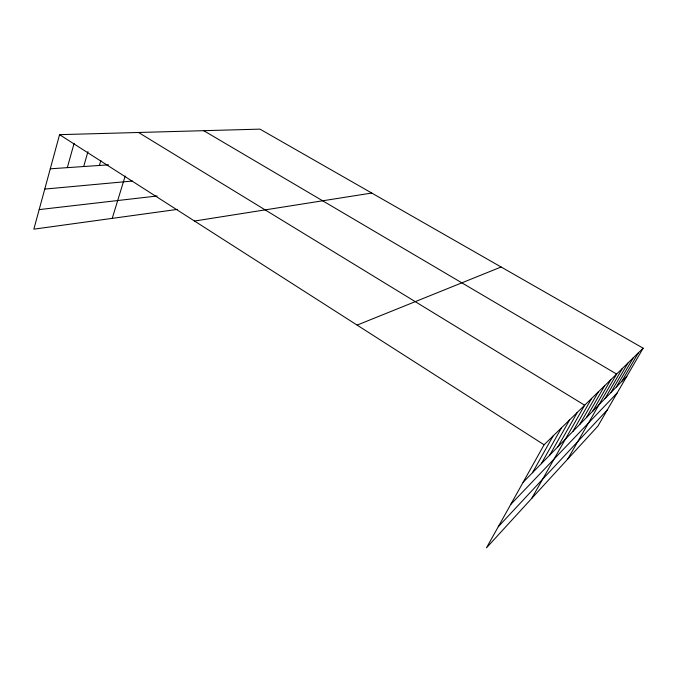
<?xml version="1.0" encoding="UTF-8"?>
<svg xmlns="http://www.w3.org/2000/svg" width="677" height="677" viewBox="0 0 677 677"><rect width="100%" height="100%" fill="white"/><g stroke="black" fill="none" stroke-linecap="round" stroke-linejoin="round"><path stroke-width="1.02" d="M643.15 348.198L544.088 444.781L486.45 547.871L597.893 426.121L643.15 348.198L259.96 129.129L59.568 134.664L33.85 229.165L177.391 209.396M67.319 167.642L74.115 143.312M83.677 166.534L87.951 151.623M99.392 165.459L100.865 160.432M112.23 218.375L125.186 176.045M532.461 472.749L553.058 436.039M541.329 463.677L561.563 427.737M549.766 455.054L569.653 419.858M557.806 446.837L577.337 412.361M531.69 498.45L584.666 405.218L138.531 132.48M572.776 431.537L591.647 398.406M579.757 424.403L598.316 391.907M586.434 417.582L604.688 385.695M592.824 411.041L610.789 379.746M567.724 459.091L616.62 374.059L203.718 130.686M605.001 398.601L622.383 368.44M610.798 392.677L627.901 363.067M616.366 386.99L633.19 357.905M621.706 381.532L638.276 352.954M498.272 526.723L607.286 409.94M510.737 504.433L617.128 392.998M523.109 482.295L626.843 376.285M357.117 325.104L501.115 267M194.519 221.04L371.749 193.038M39.173 209.608L157.174 195.983M44.758 189.086L132.404 181.038M50.276 168.81L108.464 164.841M59.568 134.664L544.088 444.781"/></g></svg>
